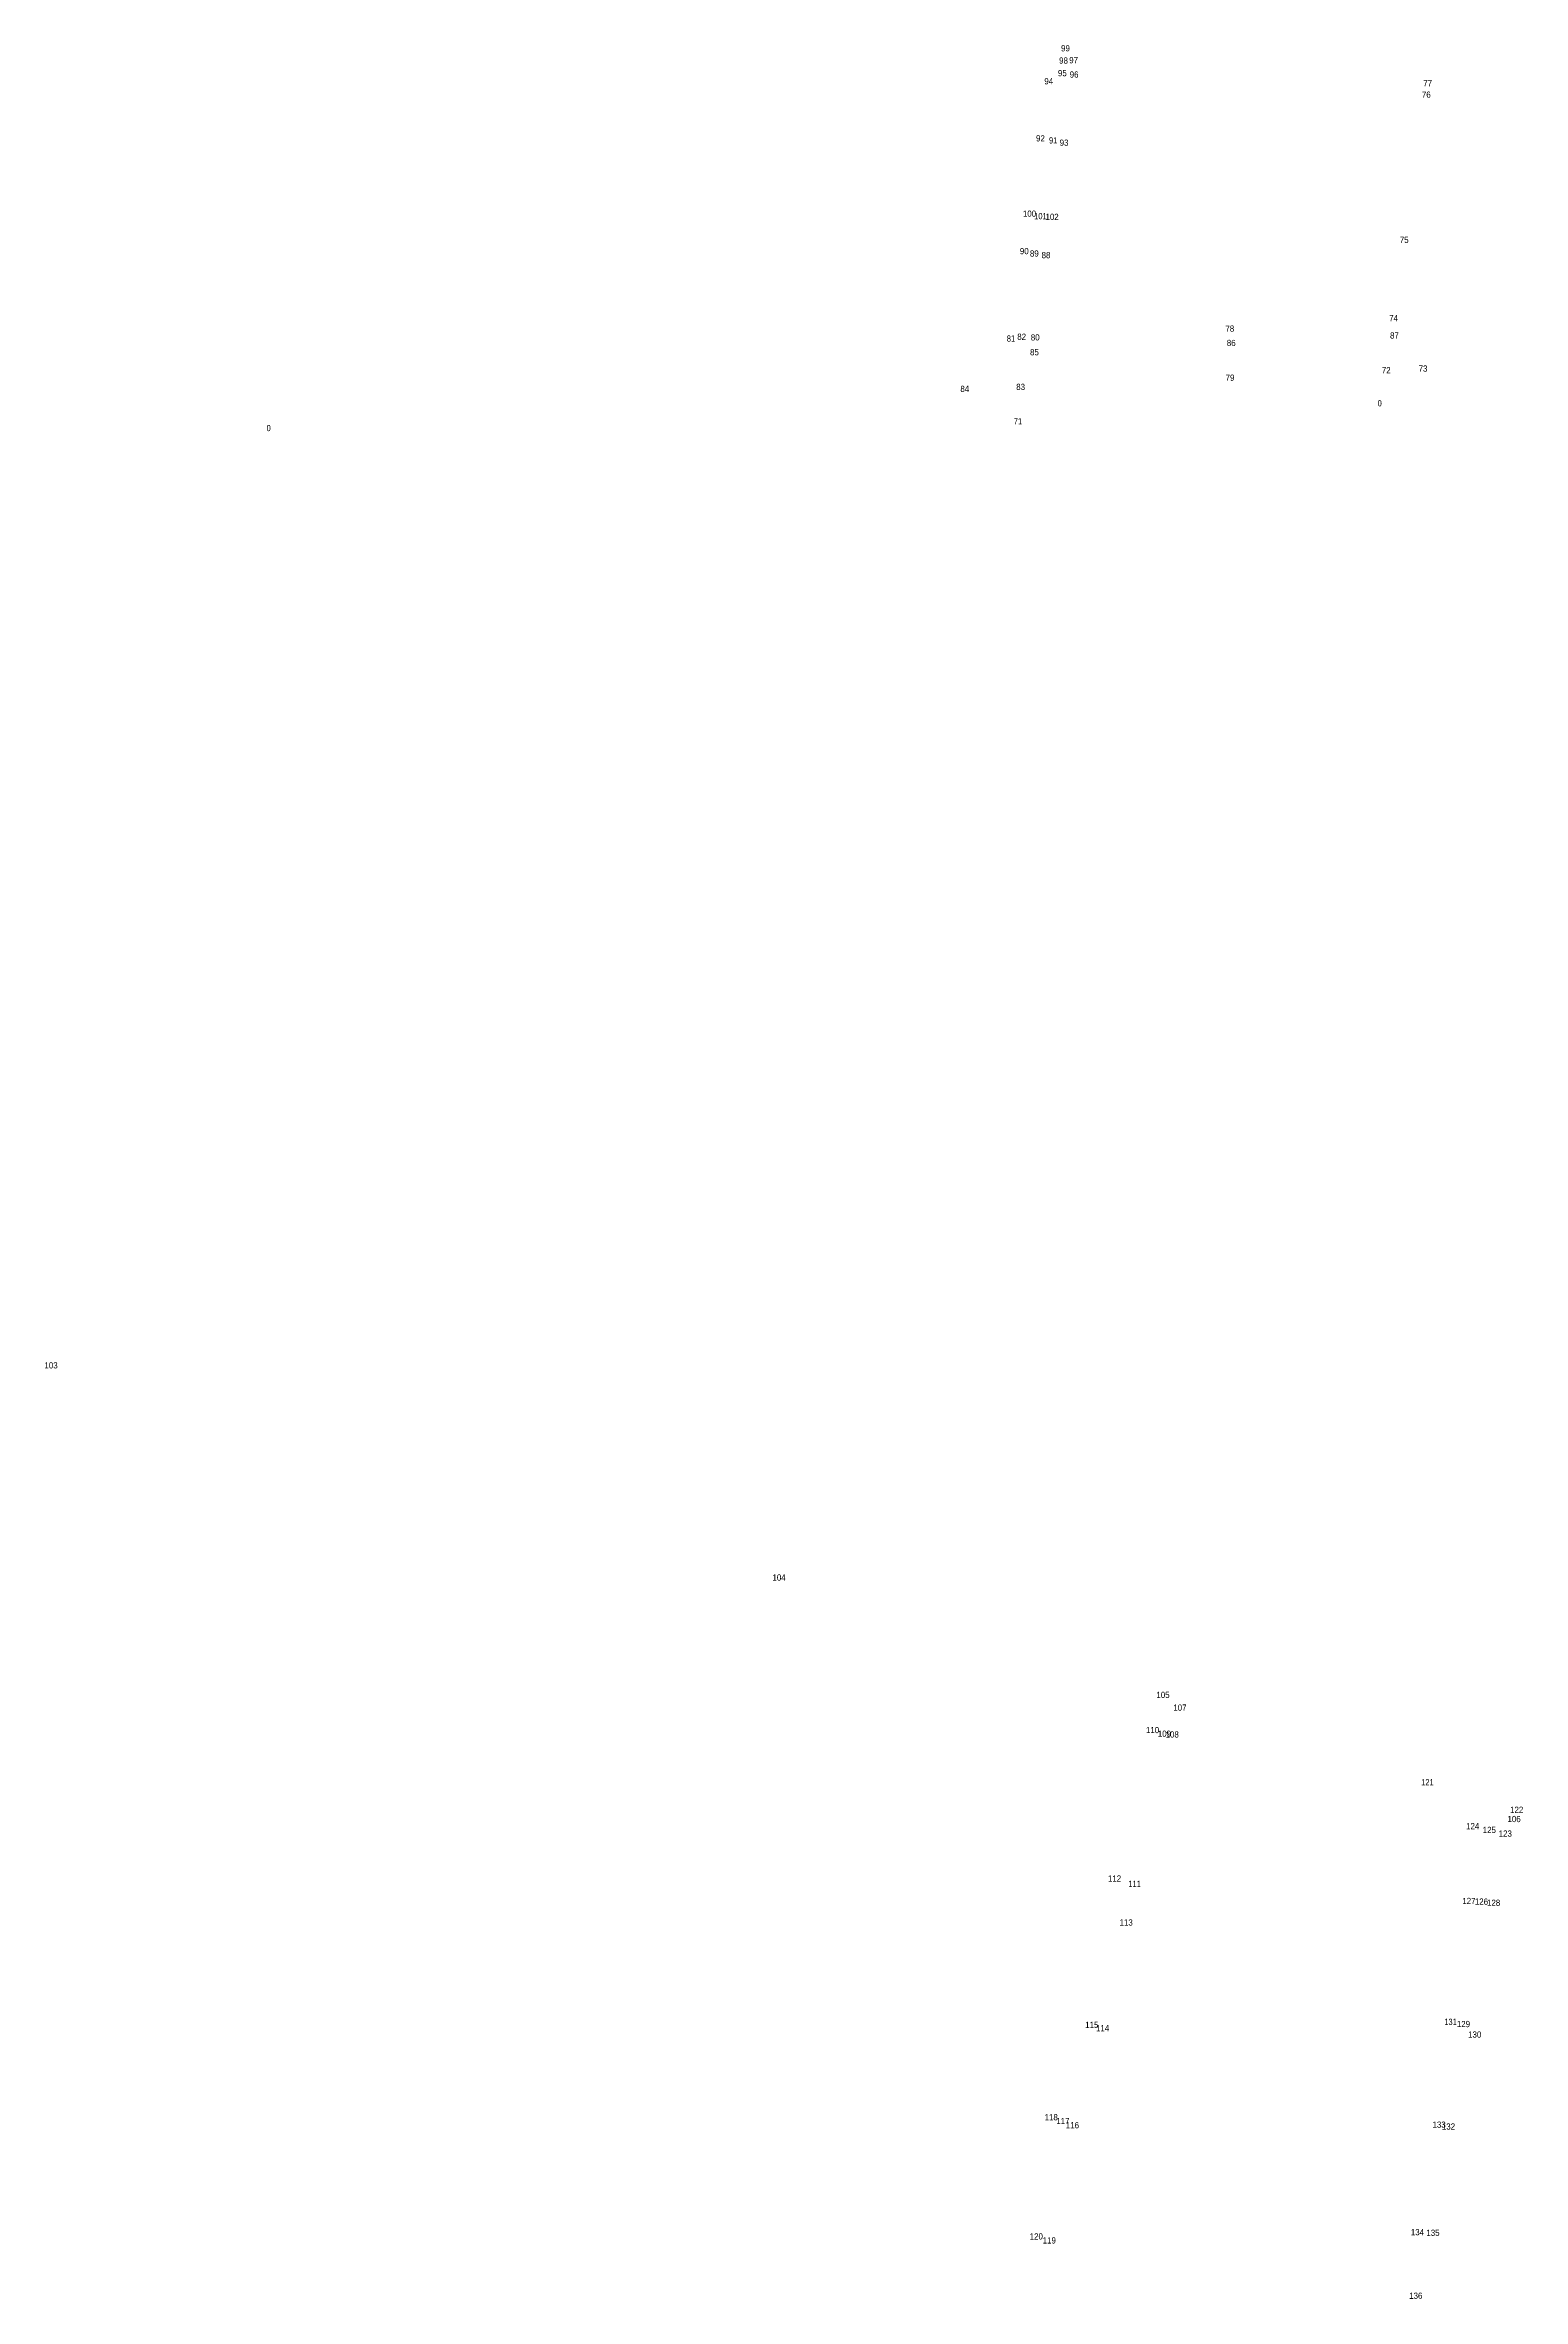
# Model space of a CAD drawing. Header units: metres. Extents: x -2 to 548739, y 548678 to 1844292.
# Drawn here: x 548458.6 to 548695.8, y 1837848.7 to 1838210.4 of the extents above.
import ezdxf
from ezdxf.enums import TextEntityAlignment as Align

# ---------------------------------------------------------------- set-up
doc = ezdxf.new("R2010")
doc.units = ezdxf.units.M
doc.header["$LTSCALE"] = 0.4
doc.layers.add('12', color=7, linetype='Continuous')

msp = doc.modelspace()

# ---------------------------------------------------------------- texts
at = {"layer": '12'}
for s, width, p in [('99', 0.95, (548622.415, 1838209.43)), ('95', 0.95, (548621.915, 1838205.44)), ('98', 0.95, (548622.1, 1838207.46)), ('97', 0.95, (548623.72, 1838207.52)), ('96', 0.95, (548623.795, 1838205.22)), ('94', 0.95, (548619.73, 1838204.14)), ('76', 0.95, (548680.325, 1838201.99)), ('77', 0.95, (548680.55, 1838203.84)), ('92', 0.95, (548618.395, 1838194.98)), ('91', 0.9, (548620.445, 1838194.65)), ('93', 0.95, (548622.19, 1838194.28)), ('100', 0.95, (548616.64, 1838182.89)), ('101', 0.9, (548618.395, 1838182.5)), ('102', 0.95, (548620.265, 1838182.38)), ('90', 0.95, (548615.8, 1838176.88)), ('89', 0.95, (548617.415, 1838176.5)), ('88', 0.95, (548619.29, 1838176.24)), ('75', 0.95, (548676.775, 1838178.69)), ('74', 0.95, (548675.07, 1838166.11)), ('81', 0.9, (548613.665, 1838162.85)), ('82', 0.95, (548615.385, 1838163.14)), ('80', 0.95, (548617.56, 1838163.04)), ('78', 0.95, (548648.79, 1838164.44)), ('86', 0.95, (548649.015, 1838162.14)), ('87', 0.95, (548675.21, 1838163.35)), ('85', 0.95, (548617.435, 1838160.66)), ('72', 0.95, (548673.895, 1838157.76)), ('73', 0.95, (548679.8, 1838158.03)), ('84', 0.95, (548606.25, 1838154.78)), ('83', 0.95, (548615.22, 1838155.09)), ('79', 0.95, (548648.825, 1838156.57)), ('0', 0.9, (548672.84, 1838152.47)), ('0', 0.9, (548672.84, 1838152.47)), ('0', 0.9, (548672.85, 1838152.47)), ('0', 0.9, (548494.53, 1838148.48)), ('0', 0.9, (548494.54, 1838148.48)), ('0', 0.9, (548494.54, 1838148.48)), ('71', 0.9, (548614.795, 1838149.57)), ('103', 0.95, (548459.61, 1837998.07)), ('103', 0.95, (548459.61, 1837998.07)), ('104', 0.95, (548576.44, 1837964.02)), ('104', 0.95, (548576.44, 1837964.02)), ('104', 0.95, (548576.45, 1837964.02)), ('105', 0.95, (548638.065, 1837945.18)), ('107', 0.95, (548640.78, 1837943.14)), ('110', 0.95, (548636.39, 1837939.54)), ('109', 0.95, (548638.295, 1837938.96)), ('108', 0.95, (548639.54, 1837938.84)), ('121', 0.9, (548680.505, 1837931.16)), ('122', 0.95, (548694.835, 1837926.75)), ('124', 0.95, (548687.77, 1837924.12)), ('125', 0.95, (548690.435, 1837923.51)), ('123', 0.95, (548693, 1837922.92)), ('106', 0.95, (548694.415, 1837925.26)), ('112', 0.95, (548630.285, 1837915.71)), ('111', 0.9, (548633.505, 1837914.85)), ('127', 0.95, (548687.16, 1837912.11)), ('126', 0.95, (548689.175, 1837912.01)), ('128', 0.95, (548691.13, 1837911.83)), ('113', 0.95, (548632.15, 1837908.66)), ('115', 0.95, (548626.635, 1837892.22)), ('114', 0.95, (548628.38, 1837891.7)), ('131', 0.9, (548684.215, 1837892.71)), ('129', 0.95, (548686.285, 1837892.36)), ('130', 0.95, (548688.09, 1837890.67)), ('118', 0.95, (548620.12, 1837877.4)), ('117', 0.95, (548622, 1837876.8)), ('116', 0.95, (548623.525, 1837876.12)), ('133', 0.95, (548682.38, 1837876.21)), ('132', 0.95, (548683.885, 1837875.92)), ('120', 0.95, (548617.73, 1837858.28)), ('119', 0.95, (548619.815, 1837857.64)), ('134', 0.95, (548678.9, 1837858.96)), ('135', 0.95, (548681.395, 1837858.86)), ('136', 0.95, (548678.635, 1837848.76))]:
    msp.add_text(s, height=1, dxfattribs=dict(at, width=width)).set_placement(p, align=Align.CENTER)

doc.saveas('drawing.dxf')
